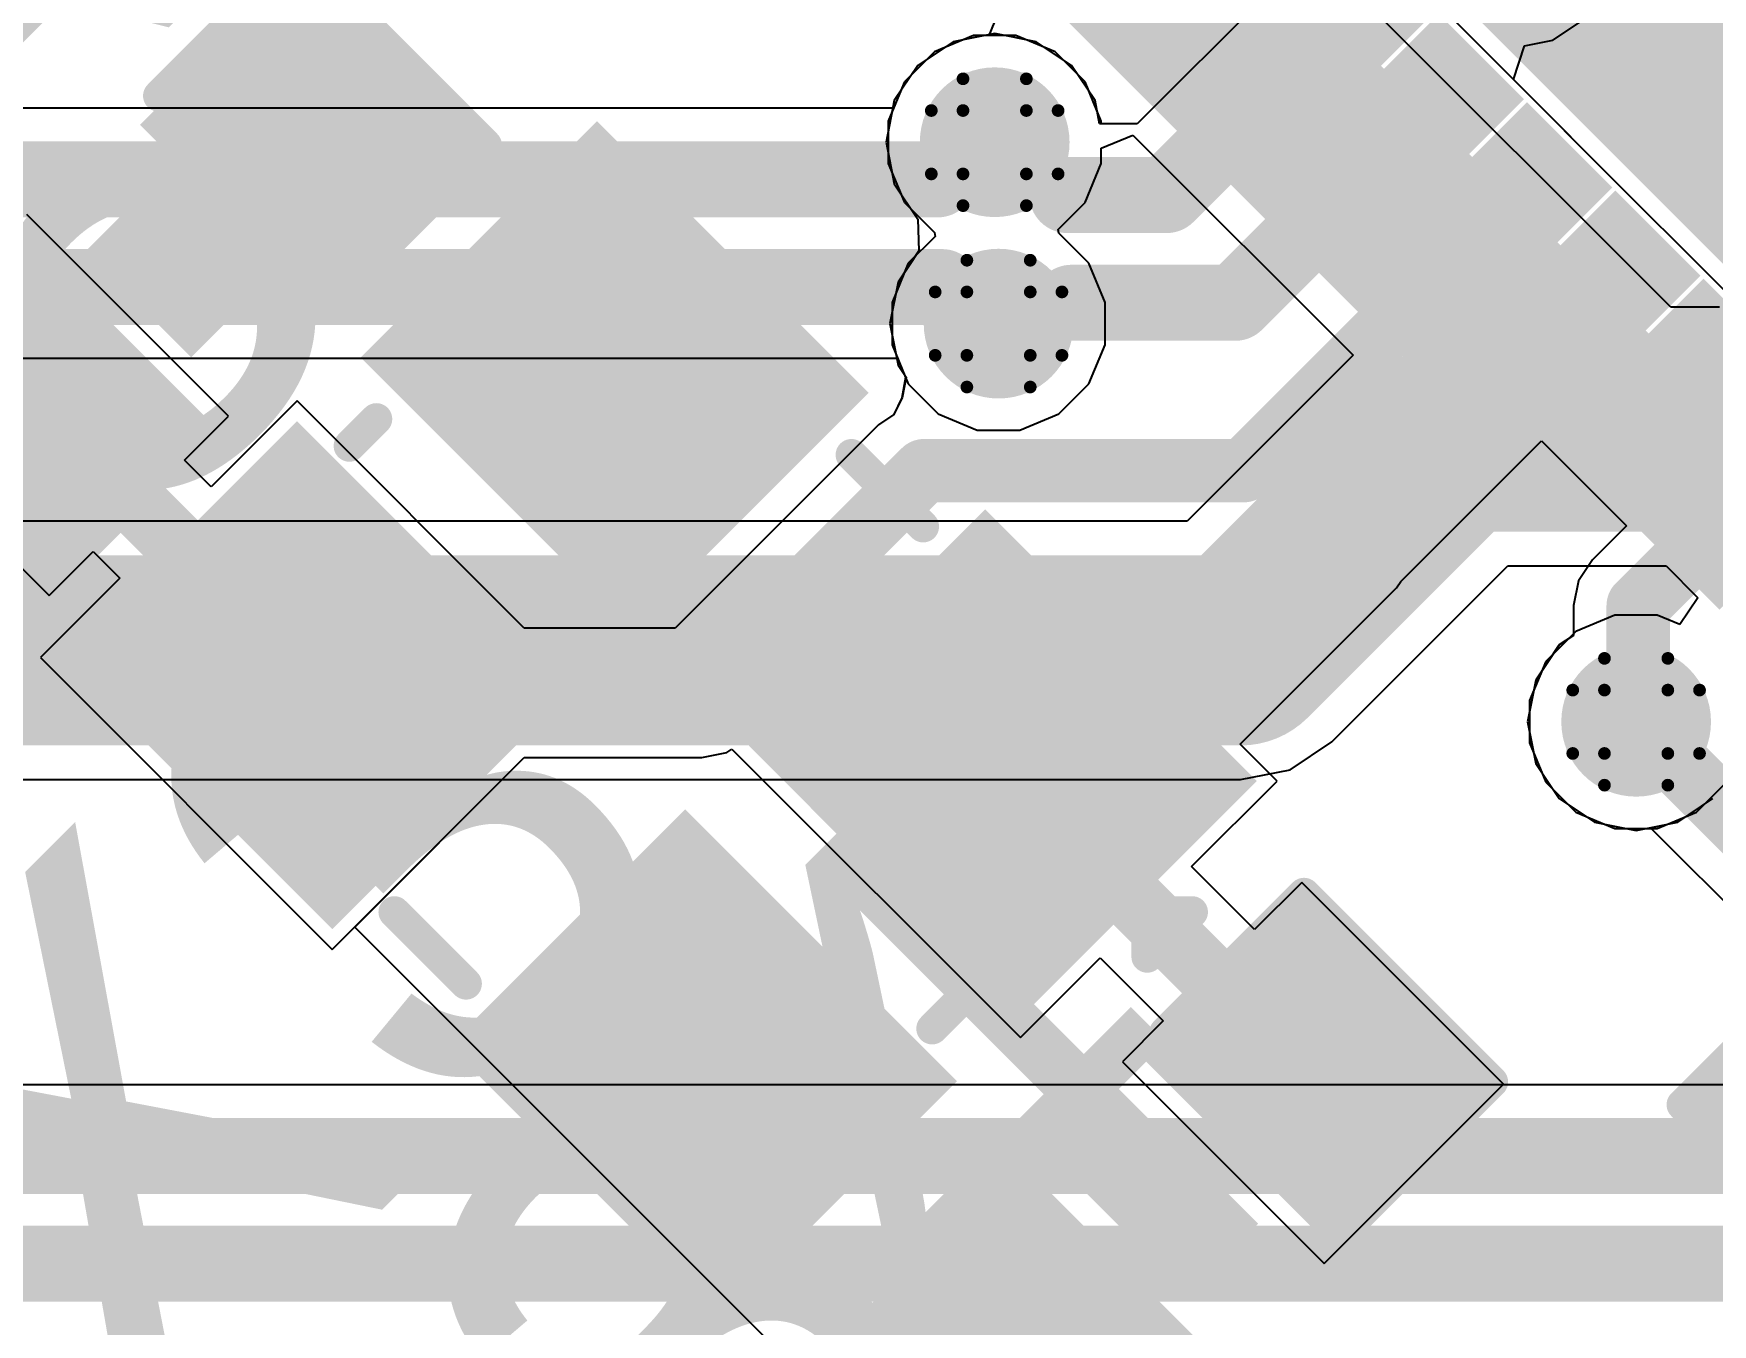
# Model space of a CAD drawing. Header units: inches. Extents: x -1 to 13, y -1.6 to 0.5.
# Drawn here: x 1.2882 to 1.553, y -0.1201 to 0.0836 of the extents above; entities that cross this region are included whole.
import ezdxf

# ---------------------------------------------------------------- set-up
doc = ezdxf.new("R2010")
doc.units = ezdxf.units.IN
doc.header["$MEASUREMENT"] = 0
for name, color, linetype in [('Bottom Layer', 5, 'Continuous'), ('Drill Drawing', 1, 'Continuous'), ('Top Glue Points', 56, 'Continuous'), ('Top Layer', 1, 'Continuous'), ('Top Overlay', 2, 'Continuous'), ('Top Paste', 8, 'Continuous'), ('Top Solder', 216, 'Continuous'), ('Via Holes', 16, 'Continuous')]:
    doc.layers.add(name, color=color, linetype=linetype)
doc.styles.add('Arial', font='', dxfattribs={"height": 0.2})
doc.styles.get('Arial').set_extended_font_data('Arial')

# ---------------------------------------------------------------- blocks, each defined once
blk = doc.blocks.new('CAP_0603_51')
at = {"layer": 'Top Layer'}
for points in [[(-0.015, 0.0175), (-0.015, -0.0175), (-0.045, -0.0175), (-0.045, 0.0175)], [(0.045, 0.0175), (0.045, -0.0175), (0.015, -0.0175), (0.015, 0.0175)]]:
    blk.add_hatch(color=1, dxfattribs=at).paths.add_polyline_path(points)
at = {"layer": 'Top Paste'}
for points in [[(-0.015, 0.0175), (-0.015, -0.0175), (-0.045, -0.0175), (-0.045, 0.0175)], [(0.045, 0.0175), (0.045, -0.0175), (0.015, -0.0175), (0.015, 0.0175)]]:
    blk.add_hatch(color=8, dxfattribs=at).paths.add_polyline_path(points)
at = {"layer": 'Top Solder'}
for points in [[(-0.01264, 0.01986), (-0.01264, -0.01986), (-0.04736, -0.01986), (-0.04736, 0.01986)], [(0.04736, 0.01986), (0.04736, -0.01986), (0.01264, -0.01986), (0.01264, 0.01986)]]:
    blk.add_hatch(color=216, dxfattribs=at).paths.add_polyline_path(points)
at = {"layer": 'Top Overlay', "const_width": 0.005}
for points in [[(-0.049, 0.021), (-0.049, -0.021)], [(-0.049, 0.021), (-0.018, 0.021)], [(0.018, 0.021), (0.049, 0.021)], [(0.049, 0.021), (0.049, -0.021)], [(-0.049, -0.021), (-0.018, -0.021)], [(0.018, -0.021), (0.049, -0.021)]]:
    blk.add_lwpolyline(points, dxfattribs=at)
at = {"layer": 'Top Overlay', "const_width": 0.0025}
for points in [[(-0.05025, 0.021, 1), (-0.04775, 0.021, 1)], [(-0.05025, 0.021, 1), (-0.04775, 0.021, 1)], [(-0.01925, 0.021, 1), (-0.01675, 0.021, 1)], [(0.01675, 0.021, 1), (0.01925, 0.021, 1)], [(0.04775, 0.021, 1), (0.05025, 0.021, 1)], [(0.04775, 0.021, 1), (0.05025, 0.021, 1)], [(-0.05025, -0.021, 1), (-0.04775, -0.021, 1)], [(-0.05025, -0.021, 1), (-0.04775, -0.021, 1)], [(-0.01925, -0.021, 1), (-0.01675, -0.021, 1)], [(0.01675, -0.021, 1), (0.01925, -0.021, 1)], [(0.04775, -0.021, 1), (0.05025, -0.021, 1)], [(0.04775, -0.021, 1), (0.05025, -0.021, 1)]]:
    blk.add_lwpolyline(points, format="xyb", close=True, dxfattribs=at)
blk = doc.blocks.new('CAP_0603_52')
at = {"layer": 'Top Layer'}
for points in [[(-0.015, 0.0175), (-0.015, -0.0175), (-0.045, -0.0175), (-0.045, 0.0175)], [(0.045, 0.0175), (0.045, -0.0175), (0.015, -0.0175), (0.015, 0.0175)]]:
    blk.add_hatch(color=1, dxfattribs=at).paths.add_polyline_path(points)
at = {"layer": 'Top Paste'}
for points in [[(-0.015, 0.0175), (-0.015, -0.0175), (-0.045, -0.0175), (-0.045, 0.0175)], [(0.045, 0.0175), (0.045, -0.0175), (0.015, -0.0175), (0.015, 0.0175)]]:
    blk.add_hatch(color=8, dxfattribs=at).paths.add_polyline_path(points)
at = {"layer": 'Top Solder'}
for points in [[(-0.01264, 0.01986), (-0.01264, -0.01986), (-0.04736, -0.01986), (-0.04736, 0.01986)], [(0.04736, 0.01986), (0.04736, -0.01986), (0.01264, -0.01986), (0.01264, 0.01986)]]:
    blk.add_hatch(color=216, dxfattribs=at).paths.add_polyline_path(points)
at = {"layer": 'Top Overlay', "const_width": 0.005}
for points in [[(-0.049, 0.021), (-0.049, -0.021)], [(-0.049, 0.021), (-0.018, 0.021)], [(0.018, 0.021), (0.049, 0.021)], [(0.049, 0.021), (0.049, -0.021)], [(-0.049, -0.021), (-0.018, -0.021)], [(0.018, -0.021), (0.049, -0.021)]]:
    blk.add_lwpolyline(points, dxfattribs=at)
at = {"layer": 'Top Overlay', "const_width": 0.0025}
for points in [[(-0.05025, 0.021, 1), (-0.04775, 0.021, 1)], [(-0.05025, 0.021, 1), (-0.04775, 0.021, 1)], [(-0.01925, 0.021, 1), (-0.01675, 0.021, 1)], [(0.01675, 0.021, 1), (0.01925, 0.021, 1)], [(0.04775, 0.021, 1), (0.05025, 0.021, 1)], [(0.04775, 0.021, 1), (0.05025, 0.021, 1)], [(-0.05025, -0.021, 1), (-0.04775, -0.021, 1)], [(-0.05025, -0.021, 1), (-0.04775, -0.021, 1)], [(-0.01925, -0.021, 1), (-0.01675, -0.021, 1)], [(0.01675, -0.021, 1), (0.01925, -0.021, 1)], [(0.04775, -0.021, 1), (0.05025, -0.021, 1)], [(0.04775, -0.021, 1), (0.05025, -0.021, 1)]]:
    blk.add_lwpolyline(points, format="xyb", close=True, dxfattribs=at)
blk = doc.blocks.new('CAP_0603_53')
at = {"layer": 'Top Layer'}
for points in [[(-0.015, 0.0175), (-0.015, -0.0175), (-0.045, -0.0175), (-0.045, 0.0175)], [(0.045, 0.0175), (0.045, -0.0175), (0.015, -0.0175), (0.015, 0.0175)]]:
    blk.add_hatch(color=1, dxfattribs=at).paths.add_polyline_path(points)
at = {"layer": 'Top Paste'}
for points in [[(-0.015, 0.0175), (-0.015, -0.0175), (-0.045, -0.0175), (-0.045, 0.0175)], [(0.045, 0.0175), (0.045, -0.0175), (0.015, -0.0175), (0.015, 0.0175)]]:
    blk.add_hatch(color=8, dxfattribs=at).paths.add_polyline_path(points)
at = {"layer": 'Top Solder'}
for points in [[(-0.01264, 0.01986), (-0.01264, -0.01986), (-0.04736, -0.01986), (-0.04736, 0.01986)], [(0.04736, 0.01986), (0.04736, -0.01986), (0.01264, -0.01986), (0.01264, 0.01986)]]:
    blk.add_hatch(color=216, dxfattribs=at).paths.add_polyline_path(points)
at = {"layer": 'Top Overlay', "const_width": 0.005}
for points in [[(-0.049, 0.021), (-0.049, -0.021)], [(-0.049, 0.021), (-0.018, 0.021)], [(0.018, 0.021), (0.049, 0.021)], [(0.049, 0.021), (0.049, -0.021)], [(-0.049, -0.021), (-0.018, -0.021)], [(0.018, -0.021), (0.049, -0.021)]]:
    blk.add_lwpolyline(points, dxfattribs=at)
at = {"layer": 'Top Overlay', "const_width": 0.0025}
for points in [[(-0.05025, 0.021, 1), (-0.04775, 0.021, 1)], [(-0.05025, 0.021, 1), (-0.04775, 0.021, 1)], [(-0.01925, 0.021, 1), (-0.01675, 0.021, 1)], [(0.01675, 0.021, 1), (0.01925, 0.021, 1)], [(0.04775, 0.021, 1), (0.05025, 0.021, 1)], [(0.04775, 0.021, 1), (0.05025, 0.021, 1)], [(-0.05025, -0.021, 1), (-0.04775, -0.021, 1)], [(-0.05025, -0.021, 1), (-0.04775, -0.021, 1)], [(-0.01925, -0.021, 1), (-0.01675, -0.021, 1)], [(0.01675, -0.021, 1), (0.01925, -0.021, 1)], [(0.04775, -0.021, 1), (0.05025, -0.021, 1)], [(0.04775, -0.021, 1), (0.05025, -0.021, 1)]]:
    blk.add_lwpolyline(points, format="xyb", close=True, dxfattribs=at)
blk = doc.blocks.new('24_QFN__4X4__127')
at = {"layer": 'Top Layer'}
for points in [[(-0.05472, 0.06102), (-0.05472, 0.08819), (-0.0437, 0.08819), (-0.0437, 0.06102)], [(-0.03504, 0.06102), (-0.03504, 0.08819), (-0.02402, 0.08819), (-0.02402, 0.06102)], [(-0.01535, 0.06102), (-0.01535, 0.08819), (-0.00433, 0.08819), (-0.00433, 0.06102)], [(0.00433, 0.06102), (0.00433, 0.08819), (0.01535, 0.08819), (0.01535, 0.06102)], [(0.02402, 0.06102), (0.02402, 0.08819), (0.03504, 0.08819), (0.03504, 0.06102)], [(0.0437, 0.06102), (0.0437, 0.08819), (0.05472, 0.08819), (0.05472, 0.06102)], [(-0.04921, -0.04921), (-0.04921, 0.04921), (0.04921, 0.04921), (0.04921, -0.04921)]]:
    blk.add_hatch(color=1, dxfattribs=at).paths.add_polyline_path(points)
at = {"layer": 'Top Paste'}
for points in [[(-0.05472, 0.06102), (-0.05472, 0.08819), (-0.0437, 0.08819), (-0.0437, 0.06102)], [(-0.03504, 0.06102), (-0.03504, 0.08819), (-0.02402, 0.08819), (-0.02402, 0.06102)], [(-0.01535, 0.06102), (-0.01535, 0.08819), (-0.00433, 0.08819), (-0.00433, 0.06102)], [(0.00433, 0.06102), (0.00433, 0.08819), (0.01535, 0.08819), (0.01535, 0.06102)], [(0.02402, 0.06102), (0.02402, 0.08819), (0.03504, 0.08819), (0.03504, 0.06102)], [(0.0437, 0.06102), (0.0437, 0.08819), (0.05472, 0.08819), (0.05472, 0.06102)], [(-0.04921, -0.04921), (-0.04921, 0.04921), (0.04921, 0.04921), (0.04921, -0.04921)]]:
    blk.add_hatch(color=8, dxfattribs=at).paths.add_polyline_path(points)
at = {"layer": 'Top Solder'}
for points in [[(-0.05872, 0.05702), (-0.05872, 0.09219), (-0.0397, 0.09219), (-0.0397, 0.05702)], [(-0.03904, 0.05702), (-0.03904, 0.09219), (-0.02002, 0.09219), (-0.02002, 0.05702)], [(-0.01935, 0.05702), (-0.01935, 0.09219), (-0.00033, 0.09219), (-0.00033, 0.05702)], [(0.00033, 0.05702), (0.00033, 0.09219), (0.01935, 0.09219), (0.01935, 0.05702)], [(0.02002, 0.05702), (0.02002, 0.09219), (0.03904, 0.09219), (0.03904, 0.05702)], [(0.0397, 0.05702), (0.0397, 0.09219), (0.05872, 0.09219), (0.05872, 0.05702)], [(-0.05321, -0.05321), (-0.05321, 0.05321), (0.05321, 0.05321), (0.05321, -0.05321)]]:
    blk.add_hatch(color=216, dxfattribs=at).paths.add_polyline_path(points)
blk = doc.blocks.new('MCSJK_7U_24_00_12_10_60_B_10_129')
at = {"layer": 'Top Layer'}
for points in [[(-0.07087, 0.05709), (-0.01575, 0.05709), (-0.01575, 0.00984), (-0.07087, 0.00984)], [(0.01575, 0.05709), (0.07087, 0.05709), (0.07087, 0.00984), (0.01575, 0.00984)], [(-0.07087, -0.00984), (-0.01575, -0.00984), (-0.01575, -0.05709), (-0.07087, -0.05709)], [(0.01575, -0.00984), (0.07087, -0.00984), (0.07087, -0.05709), (0.01575, -0.05709)]]:
    blk.add_hatch(color=1, dxfattribs=at).paths.add_polyline_path(points)
at = {"layer": 'Top Paste'}
for points in [[(-0.07087, 0.05709), (-0.01575, 0.05709), (-0.01575, 0.00984), (-0.07087, 0.00984)], [(0.01575, 0.05709), (0.07087, 0.05709), (0.07087, 0.00984), (0.01575, 0.00984)], [(-0.07087, -0.00984), (-0.01575, -0.00984), (-0.01575, -0.05709), (-0.07087, -0.05709)], [(0.01575, -0.00984), (0.07087, -0.00984), (0.07087, -0.05709), (0.01575, -0.05709)]]:
    blk.add_hatch(color=8, dxfattribs=at).paths.add_polyline_path(points)
at = {"layer": 'Top Solder'}
for points in [[(-0.07362, 0.05984), (-0.01299, 0.05984), (-0.01299, 0.00709), (-0.07362, 0.00709)], [(0.01299, 0.05984), (0.07362, 0.05984), (0.07362, 0.00709), (0.01299, 0.00709)], [(-0.07362, -0.00709), (-0.01299, -0.00709), (-0.01299, -0.05984), (-0.07362, -0.05984)], [(0.01299, -0.00709), (0.07362, -0.00709), (0.07362, -0.05984), (0.01299, -0.05984)]]:
    blk.add_hatch(color=216, dxfattribs=at).paths.add_polyline_path(points)
at = {"layer": 'Top Overlay', "const_width": 0.005}
for points in [[(0.008, 0.051), (-0.008, 0.051)], [(-0.065, 0.004), (-0.065, -0.002)], [(0.065, 0.004), (0.065, -0.002)], [(-0.081, -0.028), (-0.081, -0.038)], [(-0.081, -0.028), (-0.076, -0.033)], [(-0.076, -0.033), (-0.081, -0.038)], [(0.008, -0.051), (-0.008, -0.051)]]:
    blk.add_lwpolyline(points, dxfattribs=at)
at = {"layer": 'Top Overlay', "const_width": 0.0025}
for points in [[(-0.00925, 0.051, 1), (-0.00675, 0.051, 1)], [(0.00675, 0.051, 1), (0.00925, 0.051, 1)], [(-0.06625, 0.004, 1), (-0.06375, 0.004, 1)], [(0.06375, 0.004, 1), (0.06625, 0.004, 1)], [(-0.06625, -0.002, 1), (-0.06375, -0.002, 1)], [(0.06375, -0.002, 1), (0.06625, -0.002, 1)], [(-0.08225, -0.028, 1), (-0.07975, -0.028, 1)], [(-0.08225, -0.028, 1), (-0.07975, -0.028, 1)], [(-0.07725, -0.033, 1), (-0.07475, -0.033, 1)], [(-0.07725, -0.033, 1), (-0.07475, -0.033, 1)], [(-0.08225, -0.038, 1), (-0.07975, -0.038, 1)], [(-0.08225, -0.038, 1), (-0.07975, -0.038, 1)], [(-0.00925, -0.051, 1), (-0.00675, -0.051, 1)], [(0.00675, -0.051, 1), (0.00925, -0.051, 1)]]:
    blk.add_lwpolyline(points, format="xyb", close=True, dxfattribs=at)

msp = doc.modelspace()

# ---------------------------------------------------------------- hatches: boundary and pattern name
at = {"layer": 'Bottom Layer'}
h = msp.add_hatch(color=5, dxfattribs=at)
edge = h.paths.add_edge_path()
edge.add_arc((1.4398, 0.06643), 0.01181, 0, 360)
h = msp.add_hatch(color=5, dxfattribs=at)
edge = h.paths.add_edge_path()
edge.add_arc((1.44041, 0.03781), 0.01181, 0, 360)
h = msp.add_hatch(color=5, dxfattribs=at)
edge = h.paths.add_edge_path()
edge.add_arc((1.541, -0.025), 0.01181, 0, 360)
at = {"layer": 'Top Glue Points'}
for points in [[(1.31303, 0.03247), (1.32416, 0.0436), (1.30746, 0.0603), (1.29633, 0.04917)], [(1.47024, -0.11532), (1.48137, -0.10419), (1.46466, -0.08749), (1.45353, -0.09862)]]:
    msp.add_hatch(color=56, dxfattribs=at).paths.add_polyline_path(points)
at = {"layer": 'Top Layer'}
h = msp.add_hatch(color=1, dxfattribs=at)
edge = h.paths.add_edge_path()
edge.add_arc((1.4398, 0.06643), 0.01181, 0, 360)
h = msp.add_hatch(color=1, dxfattribs=at)
edge = h.paths.add_edge_path()
edge.add_arc((1.44041, 0.03781), 0.01181, 0, 360)
h = msp.add_hatch(color=1, dxfattribs=at)
edge = h.paths.add_edge_path()
edge.add_arc((1.541, -0.025), 0.01181, 0, 360)
at = {"layer": 'Via Holes'}
h = msp.add_hatch(color=7, dxfattribs=at)
edge = h.paths.add_edge_path()
edge.add_arc((1.4398, 0.06643), 0.00591, 0, 360)
h = msp.add_hatch(color=7, dxfattribs=at)
edge = h.paths.add_edge_path()
edge.add_arc((1.44041, 0.03781), 0.00591, 0, 360)
h = msp.add_hatch(color=7, dxfattribs=at)
edge = h.paths.add_edge_path()
edge.add_arc((1.541, -0.025), 0.00591, 0, 360)

# ---------------------------------------------------------------- linework, layer by layer
at = {"layer": 'Bottom Layer'}
for p, q in [((1.54645, 0.04039), (1.45742, 0.12942)), ((1.44092, 0.08824), (1.43885, 0.08324)), ((1.43645, 0.08324), (1.43028, 0.08068)), ((1.43885, 0.08324), (1.43645, 0.08324)), ((1.43028, 0.08068), (1.42555, 0.07595)), ((1.42555, 0.07595), (1.42382, 0.07179)), ((1.42382, 0.07179), (1.21763, 0.07179)), ((1.45661, 0.06548), (1.46161, 0.06755)), ((1.46161, 0.06755), (1.49633, 0.03284)), ((1.45661, 0.06308), (1.45661, 0.06548)), ((1.45405, 0.0569), (1.45661, 0.06308)), ((1.44981, 0.05266), (1.45405, 0.0569)), ((1.44993, 0.05206), (1.44981, 0.05266)), ((1.45466, 0.04733), (1.44993, 0.05206)), ((1.45722, 0.04115), (1.45466, 0.04733)), ((1.45722, 0.03447), (1.45722, 0.04115)), ((1.55415, 0.04039), (1.54645, 0.04039)), ((1.45466, 0.02829), (1.45722, 0.03447)), ((1.22932, 0.03236), (1.42447, 0.03236)), ((1.42447, 0.03236), (1.42616, 0.02829)), ((1.49633, 0.03284), (1.47015, 0.00666)), ((1.42616, 0.02829), (1.43089, 0.02356)), ((1.44993, 0.02356), (1.45466, 0.02829)), ((1.43089, 0.02356), (1.43706, 0.021)), ((1.44375, 0.021), (1.44993, 0.02356)), ((1.43706, 0.021), (1.44375, 0.021)), ((1.47015, 0.00666), (1.21069, 0.00666)), ((1.49301, -0.02816), (1.52078, -0.00039)), ((1.52078, -0.00039), (1.54571, -0.00039)), ((1.54571, -0.00039), (1.55074, -0.00543)), ((1.55074, -0.00543), (1.54791, -0.00967)), ((1.53766, -0.00819), (1.53148, -0.01075)), ((1.54434, -0.00819), (1.53766, -0.00819)), ((1.54791, -0.00967), (1.54434, -0.00819)), ((1.53148, -0.01075), (1.52675, -0.01548)), ((1.52675, -0.01548), (1.52419, -0.02166)), ((1.52419, -0.02166), (1.52419, -0.02834)), ((1.4864, -0.03258), (1.49301, -0.02816)), ((1.52419, -0.02834), (1.52675, -0.03452)), ((1.21258, -0.03413), (1.47859, -0.03413)), ((1.47859, -0.03413), (1.4864, -0.03258)), ((1.52675, -0.03452), (1.53148, -0.03925)), ((1.53148, -0.03925), (1.53766, -0.04181)), ((1.53766, -0.04181), (1.54339, -0.04181)), ((1.54339, -0.04181), (1.56379, -0.06221)), ((1.6832, -0.08228), (1.18242, -0.08228))]:
    msp.add_line(p, q, dxfattribs=at)
for points, const_width in [([(1.443, 0.115), (1.538, 0.02)], 0.03), ([(1.4308, 0.06057), (1.43665, 0.06643)], 0.012), ([(1.43665, 0.06643), (1.4398, 0.06643)], 0.012), ([(1.21763, 0.06057), (1.4308, 0.06057)], 0.012), ([(1.22468, 0.04357), (1.4315, 0.04357)], 0.012), ([(1.4315, 0.04357), (1.43726, 0.03781)], 0.012), ([(1.43726, 0.03781), (1.44041, 0.03781)], 0.012), ([(1.47859, -0.01374), (1.51233, 0.02)], 0.03), ([(1.51233, 0.02), (1.538, 0.02)], 0.03), ([(1.538, 0.02), (1.55415, 0.02)], 0.03), ([(1.55415, 0.02), (1.59515, -0.021)], 0.03), ([(1.20414, -0.01374), (1.47859, -0.01374)], 0.03), ([(1.541, -0.025), (1.571, -0.055)], 0.01), ([(1.18242, -0.0935), (1.69335, -0.0935)], 0.012), ([(1.18946, -0.1105), (1.70039, -0.1105)], 0.012)]:
    msp.add_lwpolyline(points, dxfattribs=dict(at, const_width=const_width))
for points, const_width in [([(1.43365, 0.06643, 1), (1.43965, 0.06643, 1)], 0.006), ([(1.43365, 0.06643, 1), (1.43965, 0.06643, 1)], 0.006), ([(1.4368, 0.06643, 1), (1.4428, 0.06643, 1)], 0.006), ([(1.4278, 0.06057, 1), (1.4338, 0.06057, 1)], 0.006), ([(1.4278, 0.06057, 1), (1.4338, 0.06057, 1)], 0.006), ([(1.4285, 0.04357, 1), (1.4345, 0.04357, 1)], 0.006), ([(1.4285, 0.04357, 1), (1.4345, 0.04357, 1)], 0.006), ([(1.43426, 0.03781, 1), (1.44026, 0.03781, 1)], 0.006), ([(1.43426, 0.03781, 1), (1.44026, 0.03781, 1)], 0.006), ([(1.43741, 0.03781, 1), (1.44341, 0.03781, 1)], 0.006), ([(1.50483, 0.02, 1), (1.51983, 0.02, 1)], 0.015), ([(1.50483, 0.02, 1), (1.51983, 0.02, 1)], 0.015), ([(1.5305, 0.02, 1), (1.5455, 0.02, 1)], 0.015), ([(1.5305, 0.02, 1), (1.5455, 0.02, 1)], 0.015), ([(1.5305, 0.02, 1), (1.5455, 0.02, 1)], 0.015), ([(1.54665, 0.02, 1), (1.56165, 0.02, 1)], 0.015), ([(1.54665, 0.02, 1), (1.56165, 0.02, 1)], 0.015), ([(1.47109, -0.01374, 1), (1.48609, -0.01374, 1)], 0.015), ([(1.47109, -0.01374, 1), (1.48609, -0.01374, 1)], 0.015), ([(1.5385, -0.025, 1), (1.5435, -0.025, 1)], 0.005)]:
    msp.add_lwpolyline(points, format="xyb", close=True, dxfattribs=dict(at, const_width=const_width))
at = {"layer": 'Drill Drawing', "const_width": 0.002}
for points in [[(1.4348, 0.07143), (1.4348, 0.07643)], [(1.4348, 0.07643), (1.4448, 0.07643)], [(1.4448, 0.07143), (1.4448, 0.07643)], [(1.4298, 0.06143), (1.4298, 0.07143)], [(1.4298, 0.07143), (1.4348, 0.07143)], [(1.4448, 0.07143), (1.4498, 0.07143)], [(1.4498, 0.06143), (1.4498, 0.07143)], [(1.4298, 0.06143), (1.4348, 0.06143)], [(1.4348, 0.05643), (1.4348, 0.06143)], [(1.4448, 0.06143), (1.4498, 0.06143)], [(1.4448, 0.05643), (1.4448, 0.06143)], [(1.4348, 0.05643), (1.4448, 0.05643)], [(1.43541, 0.04281), (1.43541, 0.04781)], [(1.43541, 0.04781), (1.44541, 0.04781)], [(1.44541, 0.04281), (1.44541, 0.04781)], [(1.43041, 0.03281), (1.43041, 0.04281)], [(1.43041, 0.04281), (1.43541, 0.04281)], [(1.44541, 0.04281), (1.45041, 0.04281)], [(1.45041, 0.03281), (1.45041, 0.04281)], [(1.43041, 0.03281), (1.43541, 0.03281)], [(1.43541, 0.02781), (1.43541, 0.03281)], [(1.44541, 0.03281), (1.45041, 0.03281)], [(1.44541, 0.02781), (1.44541, 0.03281)], [(1.43541, 0.02781), (1.44541, 0.02781)], [(1.536, -0.02), (1.536, -0.015)], [(1.536, -0.015), (1.546, -0.015)], [(1.546, -0.02), (1.546, -0.015)], [(1.531, -0.03), (1.531, -0.02)], [(1.531, -0.02), (1.536, -0.02)], [(1.546, -0.02), (1.551, -0.02)], [(1.551, -0.03), (1.551, -0.02)], [(1.531, -0.03), (1.536, -0.03)], [(1.536, -0.035), (1.536, -0.03)], [(1.546, -0.03), (1.551, -0.03)], [(1.546, -0.035), (1.546, -0.03)], [(1.536, -0.035), (1.546, -0.035)]]:
    msp.add_lwpolyline(points, dxfattribs=at)
at = {"layer": 'Drill Drawing', "const_width": 0.001}
for points in [[(1.4343, 0.07643, 1), (1.4353, 0.07643, 1)], [(1.4343, 0.07643, 1), (1.4353, 0.07643, 1)], [(1.4443, 0.07643, 1), (1.4453, 0.07643, 1)], [(1.4443, 0.07643, 1), (1.4453, 0.07643, 1)], [(1.4293, 0.07143, 1), (1.4303, 0.07143, 1)], [(1.4293, 0.07143, 1), (1.4303, 0.07143, 1)], [(1.4343, 0.07143, 1), (1.4353, 0.07143, 1)], [(1.4343, 0.07143, 1), (1.4353, 0.07143, 1)], [(1.4443, 0.07143, 1), (1.4453, 0.07143, 1)], [(1.4443, 0.07143, 1), (1.4453, 0.07143, 1)], [(1.4493, 0.07143, 1), (1.4503, 0.07143, 1)], [(1.4493, 0.07143, 1), (1.4503, 0.07143, 1)], [(1.4293, 0.06143, 1), (1.4303, 0.06143, 1)], [(1.4293, 0.06143, 1), (1.4303, 0.06143, 1)], [(1.4343, 0.06143, 1), (1.4353, 0.06143, 1)], [(1.4343, 0.06143, 1), (1.4353, 0.06143, 1)], [(1.4443, 0.06143, 1), (1.4453, 0.06143, 1)], [(1.4443, 0.06143, 1), (1.4453, 0.06143, 1)], [(1.4493, 0.06143, 1), (1.4503, 0.06143, 1)], [(1.4493, 0.06143, 1), (1.4503, 0.06143, 1)], [(1.4343, 0.05643, 1), (1.4353, 0.05643, 1)], [(1.4343, 0.05643, 1), (1.4353, 0.05643, 1)], [(1.4443, 0.05643, 1), (1.4453, 0.05643, 1)], [(1.4443, 0.05643, 1), (1.4453, 0.05643, 1)], [(1.43491, 0.04781, 1), (1.43591, 0.04781, 1)], [(1.43491, 0.04781, 1), (1.43591, 0.04781, 1)], [(1.44491, 0.04781, 1), (1.44591, 0.04781, 1)], [(1.44491, 0.04781, 1), (1.44591, 0.04781, 1)], [(1.42991, 0.04281, 1), (1.43091, 0.04281, 1)], [(1.42991, 0.04281, 1), (1.43091, 0.04281, 1)], [(1.43491, 0.04281, 1), (1.43591, 0.04281, 1)], [(1.43491, 0.04281, 1), (1.43591, 0.04281, 1)], [(1.44491, 0.04281, 1), (1.44591, 0.04281, 1)], [(1.44491, 0.04281, 1), (1.44591, 0.04281, 1)], [(1.44991, 0.04281, 1), (1.45091, 0.04281, 1)], [(1.44991, 0.04281, 1), (1.45091, 0.04281, 1)], [(1.42991, 0.03281, 1), (1.43091, 0.03281, 1)], [(1.42991, 0.03281, 1), (1.43091, 0.03281, 1)], [(1.43491, 0.03281, 1), (1.43591, 0.03281, 1)], [(1.43491, 0.03281, 1), (1.43591, 0.03281, 1)], [(1.44491, 0.03281, 1), (1.44591, 0.03281, 1)], [(1.44491, 0.03281, 1), (1.44591, 0.03281, 1)], [(1.44991, 0.03281, 1), (1.45091, 0.03281, 1)], [(1.44991, 0.03281, 1), (1.45091, 0.03281, 1)], [(1.43491, 0.02781, 1), (1.43591, 0.02781, 1)], [(1.43491, 0.02781, 1), (1.43591, 0.02781, 1)], [(1.44491, 0.02781, 1), (1.44591, 0.02781, 1)], [(1.44491, 0.02781, 1), (1.44591, 0.02781, 1)], [(1.5355, -0.015, 1), (1.5365, -0.015, 1)], [(1.5355, -0.015, 1), (1.5365, -0.015, 1)], [(1.5455, -0.015, 1), (1.5465, -0.015, 1)], [(1.5455, -0.015, 1), (1.5465, -0.015, 1)], [(1.5305, -0.02, 1), (1.5315, -0.02, 1)], [(1.5305, -0.02, 1), (1.5315, -0.02, 1)], [(1.5355, -0.02, 1), (1.5365, -0.02, 1)], [(1.5355, -0.02, 1), (1.5365, -0.02, 1)], [(1.5455, -0.02, 1), (1.5465, -0.02, 1)], [(1.5455, -0.02, 1), (1.5465, -0.02, 1)], [(1.5505, -0.02, 1), (1.5515, -0.02, 1)], [(1.5505, -0.02, 1), (1.5515, -0.02, 1)], [(1.5305, -0.03, 1), (1.5315, -0.03, 1)], [(1.5305, -0.03, 1), (1.5315, -0.03, 1)], [(1.5355, -0.03, 1), (1.5365, -0.03, 1)], [(1.5355, -0.03, 1), (1.5365, -0.03, 1)], [(1.5455, -0.03, 1), (1.5465, -0.03, 1)], [(1.5455, -0.03, 1), (1.5465, -0.03, 1)], [(1.5505, -0.03, 1), (1.5515, -0.03, 1)], [(1.5505, -0.03, 1), (1.5515, -0.03, 1)], [(1.5355, -0.035, 1), (1.5365, -0.035, 1)], [(1.5355, -0.035, 1), (1.5365, -0.035, 1)], [(1.5455, -0.035, 1), (1.5465, -0.035, 1)], [(1.5455, -0.035, 1), (1.5465, -0.035, 1)]]:
    msp.add_lwpolyline(points, format="xyb", close=True, dxfattribs=at)
at = {"layer": 'Top Layer'}
for p, q in [((1.48232, 0.08936), (1.46227, 0.06932)), ((1.48232, 0.08936), (1.46227, 0.06932)), ((1.52379, 0.07417), (1.50987, 0.08809)), ((1.52783, 0.08252), (1.53362, 0.08638)), ((1.43324, 0.08226), (1.42768, 0.07855)), ((1.43645, 0.08324), (1.43028, 0.08068)), ((1.4398, 0.08357), (1.43324, 0.08226)), ((1.44314, 0.08324), (1.43645, 0.08324)), ((1.44636, 0.08226), (1.4398, 0.08357)), ((1.44932, 0.08068), (1.44314, 0.08324)), ((1.45192, 0.07855), (1.44636, 0.08226)), ((1.5234, 0.08163), (1.52783, 0.08252)), ((1.43028, 0.08068), (1.42555, 0.07595)), ((1.45405, 0.07595), (1.44932, 0.08068)), ((1.52164, 0.07632), (1.5234, 0.08163)), ((1.42768, 0.07855), (1.42396, 0.07299)), ((1.45563, 0.07299), (1.45192, 0.07855)), ((1.42555, 0.07595), (1.42299, 0.06977)), ((1.45661, 0.06977), (1.45405, 0.07595)), ((1.53771, 0.06025), (1.52164, 0.07632)), ((1.53771, 0.06025), (1.52379, 0.07417)), ((1.52379, 0.07417), (1.52379, 0.07417)), ((1.42396, 0.07299), (1.42266, 0.06643)), ((1.45636, 0.06932), (1.45563, 0.07299)), ((1.42299, 0.06977), (1.42299, 0.06308)), ((1.46227, 0.06932), (1.45636, 0.06932)), ((1.45661, 0.06932), (1.45661, 0.06977)), ((1.46227, 0.06932), (1.45661, 0.06932)), ((1.42266, 0.06643), (1.42396, 0.05987)), ((1.42299, 0.06308), (1.42555, 0.0569)), ((1.42396, 0.05987), (1.42768, 0.05431)), ((1.55258, 0.04538), (1.53771, 0.06025)), ((1.55258, 0.04538), (1.53771, 0.06025)), ((1.42555, 0.0569), (1.43028, 0.05217)), ((1.3189, 0.02319), (1.28708, 0.05501)), ((1.3189, 0.02319), (1.28708, 0.05501)), ((1.42768, 0.05431), (1.42785, 0.04928)), ((1.4304, 0.05157), (1.42616, 0.04733)), ((1.43028, 0.05217), (1.4304, 0.05157)), ((1.42785, 0.04928), (1.42457, 0.04437)), ((1.42616, 0.04733), (1.4236, 0.04115)), ((1.5778, 0.02016), (1.55258, 0.04538)), ((1.56555, 0.03241), (1.55258, 0.04538)), ((1.55258, 0.04538), (1.55258, 0.04538)), ((1.42457, 0.04437), (1.42327, 0.03781)), ((1.4236, 0.04115), (1.4236, 0.03447)), ((1.42327, 0.03781), (1.42457, 0.03125)), ((1.4236, 0.03447), (1.42573, 0.02933)), ((1.42457, 0.03125), (1.42584, 0.02935)), ((1.42573, 0.02933), (1.42515, 0.02612)), ((1.42584, 0.02935), (1.42519, 0.0261)), ((1.2588, 0.02673), (1.29062, -0.00509)), ((1.32973, 0.02561), (1.31617, 0.01205)), ((1.32973, 0.02561), (1.31617, 0.01205)), ((1.36558, -0.01024), (1.32973, 0.02561)), ((1.36558, -0.01024), (1.32973, 0.02561)), ((1.42519, 0.0261), (1.42381, 0.0234)), ((1.42515, 0.02612), (1.42391, 0.02346)), ((1.31197, 0.01626), (1.3189, 0.02319)), ((1.31197, 0.01626), (1.3189, 0.02319)), ((1.42146, 0.02183), (1.38939, -0.01024)), ((1.42146, 0.02183), (1.38939, -0.01024)), ((1.42391, 0.02346), (1.42146, 0.02183)), ((1.42381, 0.0234), (1.42146, 0.02183)), ((1.50387, -0.00288), (1.52607, 0.01933)), ((1.50387, -0.00288), (1.52607, 0.01933)), ((1.52607, 0.01933), (1.53949, 0.00591)), ((1.52607, 0.01933), (1.53949, 0.00591)), ((1.31617, 0.01205), (1.31197, 0.01626)), ((1.31617, 0.01205), (1.31197, 0.01626)), ((1.53949, 0.00591), (1.53411, 0.00053)), ((1.53949, 0.00591), (1.53411, 0.00053)), ((1.29062, -0.00509), (1.29755, 0.00184)), ((1.29755, 0.00184), (1.30175, -0.00236)), ((1.53411, 0.00053), (1.5319, -0.00278)), ((1.53411, 0.00053), (1.5319, -0.00278)), ((1.30175, -0.00236), (1.28925, -0.01487)), ((1.47853, -0.02854), (1.50321, -0.00386)), ((1.47853, -0.02854), (1.50321, -0.00386)), ((1.50321, -0.00386), (1.50387, -0.00288)), ((1.50321, -0.00386), (1.50387, -0.00288)), ((1.5319, -0.00278), (1.53113, -0.00668)), ((1.5319, -0.00278), (1.53113, -0.00668)), ((1.53113, -0.00668), (1.53113, -0.0111)), ((1.53113, -0.00668), (1.53113, -0.01138)), ((1.38939, -0.01024), (1.36558, -0.01024)), ((1.38939, -0.01024), (1.36558, -0.01024)), ((1.52888, -0.01288), (1.52516, -0.01844)), ((1.53113, -0.0111), (1.52675, -0.01548)), ((1.53113, -0.01138), (1.52888, -0.01288)), ((1.28925, -0.01487), (1.3353, -0.06091)), ((1.52675, -0.01548), (1.52419, -0.02166)), ((1.52516, -0.01844), (1.52386, -0.025)), ((1.52419, -0.02166), (1.52419, -0.02834)), ((1.52386, -0.025), (1.52516, -0.03156)), ((1.48435, -0.03435), (1.47853, -0.02854)), ((1.48435, -0.03435), (1.47853, -0.02854)), ((1.52419, -0.02834), (1.52675, -0.03452)), ((1.3353, -0.06091), (1.36558, -0.03063)), ((1.33883, -0.05738), (1.36558, -0.03063)), ((1.36558, -0.03063), (1.39362, -0.03063)), ((1.36558, -0.03063), (1.39362, -0.03063)), ((1.39362, -0.03063), (1.39752, -0.02985)), ((1.39362, -0.03063), (1.39752, -0.02985)), ((1.39752, -0.02985), (1.39834, -0.0293)), ((1.39752, -0.02985), (1.39834, -0.0293)), ((1.39834, -0.0293), (1.44387, -0.07483)), ((1.39834, -0.0293), (1.44387, -0.07483)), ((1.52516, -0.03156), (1.52888, -0.03712)), ((1.47087, -0.04783), (1.48435, -0.03435)), ((1.47087, -0.04783), (1.48435, -0.03435)), ((1.52675, -0.03452), (1.53148, -0.03925)), ((1.55052, -0.03925), (1.55525, -0.03452)), ((1.52888, -0.03712), (1.53444, -0.04084)), ((1.53148, -0.03925), (1.53766, -0.04181)), ((1.54434, -0.04181), (1.55052, -0.03925)), ((1.54756, -0.04084), (1.55312, -0.03712)), ((1.53444, -0.04084), (1.541, -0.04214)), ((1.53766, -0.04181), (1.54434, -0.04181)), ((1.541, -0.04214), (1.54756, -0.04084)), ((1.48081, -0.05778), (1.47087, -0.04783)), ((1.48081, -0.05778), (1.47087, -0.04783)), ((1.48825, -0.05034), (1.48081, -0.05778)), ((1.48825, -0.05034), (1.48081, -0.05778)), ((1.52007, -0.08216), (1.48825, -0.05034)), ((1.52007, -0.08216), (1.48825, -0.05034)), ((1.42706, -0.1456), (1.33883, -0.05738)), ((1.44387, -0.07483), (1.45645, -0.06225)), ((1.44387, -0.07483), (1.45645, -0.06225)), ((1.45645, -0.06225), (1.46639, -0.0722)), ((1.45645, -0.06225), (1.46639, -0.0722)), ((1.46639, -0.0722), (1.45996, -0.07863)), ((1.46639, -0.0722), (1.45996, -0.07863)), ((1.45996, -0.07863), (1.49178, -0.11045)), ((1.45996, -0.07863), (1.49178, -0.11045)), ((1.49178, -0.11045), (1.52007, -0.08216)), ((1.49178, -0.11045), (1.52007, -0.08216))]:
    msp.add_line(p, q, dxfattribs=at)
for points, const_width in [([(1.46692, 0.0581), (1.49025, 0.08143)], 0.012), ([(1.47775, 0.0411), (1.4988, 0.06215)], 0.012), ([(1.45127, 0.0581), (1.46692, 0.0581)], 0.012), ([(1.47911, 0.01462), (1.51809, 0.0536)], 0.01), ([(1.45192, 0.0411), (1.47775, 0.0411)], 0.012), ([(1.496, 0.00367), (1.53201, 0.03968)], 0.01), ([(1.29885, 0.01496), (1.33199, -0.01818)], 0.01), ([(1.39362, -0.02043), (1.42867, 0.01462)], 0.01), ([(1.42867, 0.01462), (1.47911, 0.01462)], 0.01), ([(1.54132, -0.00668), (1.55984, 0.01184)], 0.01), ([(1.45109, -0.04157), (1.496, 0.00334)], 0.01), ([(1.54132, -0.02468), (1.54132, -0.00668)], 0.01), ([(1.33251, -0.01765), (1.3353, -0.02043)], 0.01), ([(1.3353, -0.02043), (1.39362, -0.02043)], 0.01), ([(1.541, -0.025), (1.54132, -0.02468)], 0.01), ([(1.45109, -0.04247), (1.48901, -0.0804)], 0.01)]:
    msp.add_lwpolyline(points, dxfattribs=dict(at, const_width=const_width))
for points, const_width in [([(1.48725, 0.08143, 1), (1.49325, 0.08143, 1)], 0.006), ([(1.4958, 0.06215, 1), (1.5018, 0.06215, 1)], 0.006), ([(1.44827, 0.0581, 1), (1.45427, 0.0581, 1)], 0.006), ([(1.46392, 0.0581, 1), (1.46992, 0.0581, 1)], 0.006), ([(1.46392, 0.0581, 1), (1.46992, 0.0581, 1)], 0.006), ([(1.51559, 0.0536, 1), (1.52059, 0.0536, 1)], 0.005), ([(1.44892, 0.0411, 1), (1.45492, 0.0411, 1)], 0.006), ([(1.47475, 0.0411, 1), (1.48075, 0.0411, 1)], 0.006), ([(1.47475, 0.0411, 1), (1.48075, 0.0411, 1)], 0.006), ([(1.52951, 0.03968, 1), (1.53451, 0.03968, 1)], 0.005), ([(1.29635, 0.01496, 1), (1.30135, 0.01496, 1)], 0.005), ([(1.42617, 0.01462, 1), (1.43117, 0.01462, 1)], 0.005), ([(1.42617, 0.01462, 1), (1.43117, 0.01462, 1)], 0.005), ([(1.47661, 0.01462, 1), (1.48161, 0.01462, 1)], 0.005), ([(1.47661, 0.01462, 1), (1.48161, 0.01462, 1)], 0.005), ([(1.4935, 0.00367, 1), (1.4985, 0.00367, 1)], 0.005), ([(1.4935, 0.00334, 1), (1.4985, 0.00334, 1)], 0.005), ([(1.53882, -0.00668, 1), (1.54382, -0.00668, 1)], 0.005), ([(1.53882, -0.00668, 1), (1.54382, -0.00668, 1)], 0.005), ([(1.32949, -0.01818, 1), (1.33449, -0.01818, 1)], 0.005), ([(1.33001, -0.01765, 1), (1.33501, -0.01765, 1)], 0.005), ([(1.3328, -0.02043, 1), (1.3378, -0.02043, 1)], 0.005), ([(1.3328, -0.02043, 1), (1.3378, -0.02043, 1)], 0.005), ([(1.39112, -0.02043, 1), (1.39612, -0.02043, 1)], 0.005), ([(1.39112, -0.02043, 1), (1.39612, -0.02043, 1)], 0.005), ([(1.5385, -0.025, 1), (1.5435, -0.025, 1)], 0.005), ([(1.53882, -0.02468, 1), (1.54382, -0.02468, 1)], 0.005), ([(1.53882, -0.02468, 1), (1.54382, -0.02468, 1)], 0.005), ([(1.44859, -0.04157, 1), (1.45359, -0.04157, 1)], 0.005), ([(1.44859, -0.04247, 1), (1.45359, -0.04247, 1)], 0.005), ([(1.48651, -0.0804, 1), (1.49151, -0.0804, 1)], 0.005)]:
    msp.add_lwpolyline(points, format="xyb", close=True, dxfattribs=dict(at, const_width=const_width))

# ---------------------------------------------------------------- block references
for name, p, rotation in [('24_QFN__4X4__127', (1.5778, 0.09939), 135), ('CAP_0603_52', (1.31006, 0.04617), 45), ('MCSJK_7U_24_00_12_10_60_B_10_129', (1.3868, -0.02461), 135), ('CAP_0603_53', (1.5978, -0.06561), 45), ('CAP_0603_51', (1.4688, -0.10161), 45)]:
    msp.add_blockref(name, p, dxfattribs=dict(rotation=rotation))

# ---------------------------------------------------------------- texts
at = {"layer": 'Top Overlay', "style": 'Arial'}
for s, p in [('R27', (1.26599, 0.04105)), ('C35', (1.20459, -0.09744)), ('X3', (1.30161, -0.14354)), ('C34', (1.34101, -0.22611))]:
    msp.add_text(s, height=0.0775, rotation=45, dxfattribs=at).set_placement(p)

doc.saveas('drawing.dxf')
